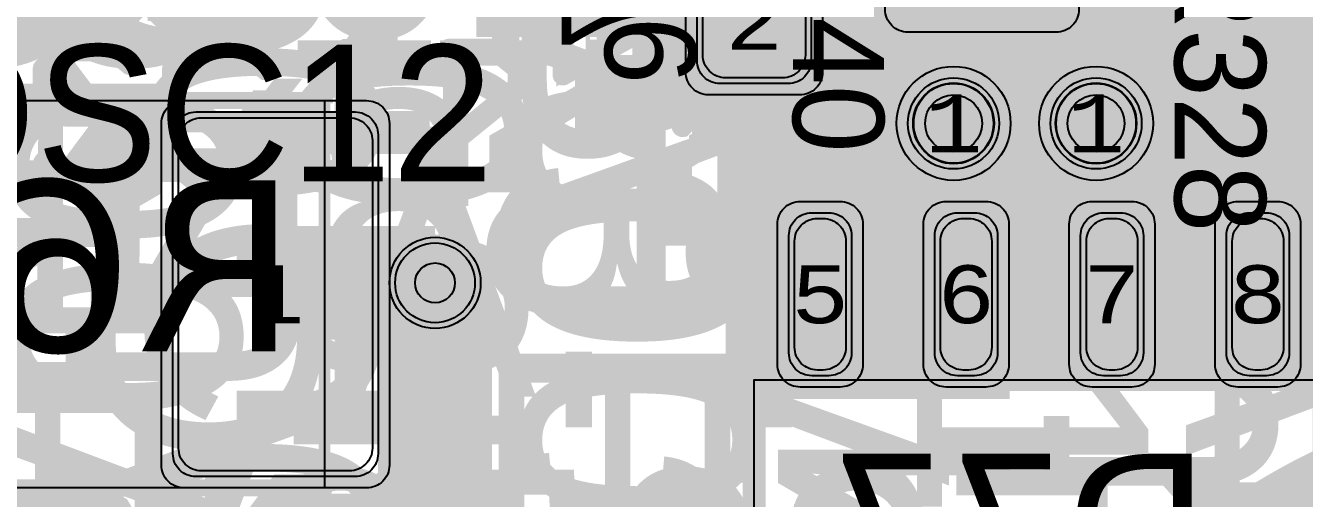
# Model space of a CAD drawing. Extents: x -28 to 199, y -61 to 255.
# Drawn here: x 125.61 to 136.83, y 68.21 to 72.36 of the extents above; entities that cross this region are included whole.
import ezdxf
from ezdxf.enums import TextEntityAlignment as Align

# ---------------------------------------------------------------- set-up
doc = ezdxf.new("R2010")
doc.units = 0
doc.header["$MEASUREMENT"] = 0
for name, color, linetype in [('ASSEMBLY_OUTLINES_BTM', 191, 'CONTINUOUS'), ('ASSEMBLY_PART_NUMBERS_BTM', 191, 'CONTINUOUS'), ('ASSEMBLY_PART_NUMBERS_TOP', 102, 'CONTINUOUS'), ('ASSEMBLY_REF_DES_BTM', 191, 'CONTINUOUS'), ('DRILL_DRAWING', 21, 'CONTINUOUS'), ('GENERATED_SILKSCREEN_BTM', 255, 'CONTINUOUS'), ('GENERATED_SILKSCREEN_TOP', 140, 'CONTINUOUS'), ('PART_HOLES_LAYER_2', 30, 'CONTINUOUS'), ('PART_HOLES_LAYER_3', 30, 'CONTINUOUS'), ('PART_HOLES_LAYER_BOTTOM', 30, 'CONTINUOUS'), ('PART_HOLES_LAYER_TOP', 30, 'CONTINUOUS'), ('PART_PADS_LAYER_2', 230, 'CONTINUOUS'), ('PART_PADS_LAYER_3', 81, 'CONTINUOUS'), ('PART_PADS_LAYER_BOTTOM', 10, 'CONTINUOUS'), ('PART_PADS_LAYER_TOP', 150, 'CONTINUOUS'), ('PART_PADS_SMD_BTM', 10, 'CONTINUOUS'), ('PIN_NUMBERS_BTM', 8, 'CONTINUOUS'), ('PIN_NUMBERS_TOP', 8, 'CONTINUOUS'), ('PLACEMENT_OUTLINES_BTM', 222, 'CONTINUOUS'), ('PLANE_SHAPES_LAYER_2', 230, 'CONTINUOUS'), ('PLANE_SHAPES_LAYER_3', 81, 'CONTINUOUS'), ('SILKSCREEN_OUTLINES_BTM', 211, 'CONTINUOUS'), ('SILKSCREEN_REF_DES_BTM', 211, 'CONTINUOUS'), ('SILKSCREEN_REF_DES_TOP', 150, 'CONTINUOUS'), ('SOLDERMASK_PADS_BTM', 12, 'CONTINUOUS'), ('SOLDERMASK_PADS_TOP', 180, 'CONTINUOUS'), ('SOLDERPASTE_PADS_BTM', 12, 'CONTINUOUS'), ('TRACES_LAYER_BOTTOM', 10, 'CONTINUOUS'), ('TRACES_LAYER_TOP', 150, 'CONTINUOUS'), ('VIA_HOLES_LAYER_2', 30, 'CONTINUOUS'), ('VIA_HOLES_LAYER_3', 30, 'CONTINUOUS'), ('VIA_HOLES_LAYER_BOTTOM', 30, 'CONTINUOUS'), ('VIA_HOLES_LAYER_TOP', 30, 'CONTINUOUS'), ('VIA_PADS_LAYER_2', 230, 'CONTINUOUS'), ('VIA_PADS_LAYER_3', 81, 'CONTINUOUS'), ('VIA_PADS_LAYER_BOTTOM', 10, 'CONTINUOUS'), ('VIA_PADS_LAYER_TOP', 150, 'CONTINUOUS')]:
    doc.layers.add(name, color=color, linetype=linetype)
doc.styles.add('COURIER_NEW', font='COUR.TTF')
doc.styles.add('VERDANA', font='verdana.TTF')
doc.styles.add('VERIBEST_GERBER_0', font='txt')

msp = doc.modelspace()

# ---------------------------------------------------------------- hatches: boundary and pattern name
at = {"layer": 'ASSEMBLY_OUTLINES_BTM'}
h = msp.add_hatch(color=256, dxfattribs=at)
edge = h.paths.add_edge_path()
edge.add_arc((133.75, 71.5), 0.5, 0, 360)
h = msp.add_hatch(color=256, dxfattribs=at)
edge = h.paths.add_edge_path()
edge.add_arc((135, 71.5), 0.5, 0, 360)
at = {"layer": 'PART_HOLES_LAYER_2'}
h = msp.add_hatch(color=256, dxfattribs=at)
edge = h.paths.add_edge_path()
edge.add_arc((133.75, 71.5), 0.25, 0, 360)
h = msp.add_hatch(color=256, dxfattribs=at)
edge = h.paths.add_edge_path()
edge.add_arc((135, 71.5), 0.25, 0, 360)
at = {"layer": 'PART_HOLES_LAYER_3'}
h = msp.add_hatch(color=256, dxfattribs=at)
edge = h.paths.add_edge_path()
edge.add_arc((133.75, 71.5), 0.25, 0, 360)
h = msp.add_hatch(color=256, dxfattribs=at)
edge = h.paths.add_edge_path()
edge.add_arc((135, 71.5), 0.25, 0, 360)
at = {"layer": 'PART_HOLES_LAYER_BOTTOM'}
h = msp.add_hatch(color=256, dxfattribs=at)
edge = h.paths.add_edge_path()
edge.add_arc((133.75, 71.5), 0.25, 0, 360)
h = msp.add_hatch(color=256, dxfattribs=at)
edge = h.paths.add_edge_path()
edge.add_arc((135, 71.5), 0.25, 0, 360)
at = {"layer": 'PART_HOLES_LAYER_TOP'}
h = msp.add_hatch(color=256, dxfattribs=at)
edge = h.paths.add_edge_path()
edge.add_arc((133.75, 71.5), 0.25, 0, 360)
h = msp.add_hatch(color=256, dxfattribs=at)
edge = h.paths.add_edge_path()
edge.add_arc((135, 71.5), 0.25, 0, 360)
at = {"layer": 'PLANE_SHAPES_LAYER_2'}
h = msp.add_hatch(color=256, dxfattribs=at)
h.paths.add_polyline_path([(169.5, 129.25), (149.5, 129.25), (142.25, 122), (142.25, 90.5), (147.5, 90.5), (147.5, 80), (154, 80), (154, 69.25), (131.75, 69.25), (131.75, 73.25), (121.25, 73.25), (121.25, 81), (110.5, 81), (110.5, 125.75), (106.5, 125.75), (106.5, 128.75), (93.5, 128.75), (93.5, 120.25), (91.75, 120.25), (91.75, 121.5), (80, 121.5), (80, 118.25), (73.25, 118.25), (73.25, 124.5), (67.5, 124.5), (67.5, 128), (57.75, 128), (57.75, 120.25), (55.25, 120.25), (55.25, 121.5), (47.5, 121.5), (47.5, 119), (35, 119), (35, 134.75), (32.75, 134.75), (32.75, 159.75), (29.25, 159.75), (29.25, 175.25), (22.5, 175.25), (22.5, 195.25), (17.25, 195.25), (17.25, 198), (22.5, 198), (22.5, 216.5), (40.25, 216.5), (40.25, 235.5), (54.5, 235.5), (54.5, 254), (87.25, 254), (87.25, 236.25), (86.25, 236.25), (86.25, 228.75), (81, 228.75), (81, 218.75), (95.25, 218.75), (95.25, 194.5), (87, 194.5), (87, 172), (131.1, 172), (131.1, 208.75), (115.5, 208.75), (115.5, 213.75), (106.75, 213.75), (106.75, 218.75), (110.25, 222.25), (110.25, 226.25), (142.5, 226.25), (142.5, 221.5), (160.5, 221.5), (160.5, 240.75), (169.5, 240.75)])
h.paths.add_polyline_path([(35.5, 149.5), (41.75, 149.5), (41.75, 152), (39.25, 152), (39.25, 154), (37.75, 154), (37.75, 152), (35.5, 152)], flags=16)
h.paths.add_polyline_path([(37.5, 125.75), (37.5, 128.75), (42.75, 128.75), (42.75, 125.75)], flags=16)
h.paths.add_polyline_path([(52, 127.75), (52, 130.75), (54.25, 130.75), (54.25, 127.75)], flags=16)
h.paths.add_polyline_path([(50.75, 219.5), (50.75, 226.5), (71.75, 226.5), (71.75, 219.5)], flags=16)
h.paths.add_polyline_path([(66.5, 150.75), (66.5, 177.5), (72.25, 177.5), (72.25, 150.75)], flags=16)
h.paths.add_polyline_path([(47.25, 185.25), (73, 185.25), (73, 188.25), (70.25, 188.25), (70.25, 191), (47.25, 191)], flags=16)
h.paths.add_polyline_path([(84.5, 208), (84.5, 212.75), (85, 212.75), (85, 208)], flags=16)
h.paths.add_polyline_path([(61.5, 137.25), (87.75, 137.25), (87.75, 140.5), (84.75, 140.5), (84.75, 143), (61.5, 143)], flags=16)
h.paths.add_polyline_path([(88.75, 127), (88.75, 130), (91, 130), (91, 127)], flags=16)
h.paths.add_polyline_path([(85.5, 130.25), (85.5, 132.5), (91, 132.5), (91, 130.25)], flags=16)
h.paths.add_polyline_path([(108.75, 142.25), (135.75, 142.25), (135.75, 145.75), (132.25, 145.75), (132.25, 149), (108.75, 149)], flags=16)
h.paths.add_polyline_path([(114.25, 126.75), (140.75, 126.75), (140.75, 129.75), (137.25, 129.75), (137.25, 133), (114.25, 133)], flags=16)
h.paths.add_polyline_path([(155.25, 180.25), (166.25, 180.25), (166.25, 186.25), (152.25, 186.25), (152.25, 183), (155.25, 183)], flags=16)
at = {"layer": 'PLANE_SHAPES_LAYER_3'}
h = msp.add_hatch(color=256, dxfattribs=at)
h.paths.add_polyline_path([(169.5, 129.25), (149.5, 129.25), (142.25, 122), (142.25, 90.5), (147.5, 90.5), (147.5, 80), (154, 80), (154, 69.25), (131.75, 69.25), (131.75, 73.25), (121.25, 73.25), (121.25, 81), (110.5, 81), (110.5, 125.75), (106.5, 125.75), (106.5, 128.75), (93.5, 128.75), (93.5, 120.25), (91.75, 120.25), (91.75, 121.5), (80, 121.5), (80, 118.25), (73.25, 118.25), (73.25, 124.5), (67.5, 124.5), (67.5, 127.75), (58.25, 127.75), (58.25, 130.25), (88.75, 130.25), (88.75, 127), (91, 127), (91, 132.5), (55, 132.5), (55, 131.25), (52, 131.25), (52, 127.75), (55, 127.75), (55, 127.25), (57.75, 127.25), (57.75, 120.25), (55.25, 120.25), (55.25, 121.5), (47.5, 121.5), (47.5, 119), (35, 119), (35, 134.75), (32.75, 134.75), (32.75, 159.75), (29.25, 159.75), (29.25, 175.25), (22.5, 175.25), (22.5, 195.25), (17.25, 195.25), (17.25, 198), (22.5, 198), (22.5, 216.5), (40.25, 216.5), (40.25, 235.5), (54.5, 235.5), (54.5, 254), (87.25, 254), (87.25, 236.25), (86.25, 236.25), (86.25, 228.75), (81, 228.75), (81, 218.75), (95.25, 218.75), (95.25, 194.5), (87, 194.5), (87, 172), (131.1, 172), (131.1, 208.75), (115.5, 208.75), (115.5, 213.75), (106.75, 213.75), (106.75, 218.75), (110.25, 222.25), (110.25, 226.25), (142.5, 226.25), (142.5, 221.5), (160.5, 221.5), (160.5, 240.75), (169.5, 240.75)])
h.paths.add_polyline_path([(35.5, 149.5), (41.75, 149.5), (41.75, 152), (39.25, 152), (39.25, 154), (37.75, 154), (37.75, 152), (35.5, 152)], flags=16)
h.paths.add_polyline_path([(37.5, 125.75), (37.5, 128.75), (42.75, 128.75), (42.75, 125.75)], flags=16)
h.paths.add_polyline_path([(50.75, 219.5), (50.75, 226.5), (71.75, 226.5), (71.75, 219.5)], flags=16)
h.paths.add_polyline_path([(66.5, 150.75), (66.5, 177.5), (72.25, 177.5), (72.25, 150.75)], flags=16)
h.paths.add_polyline_path([(47.25, 185.25), (73, 185.25), (73, 188.25), (70.25, 188.25), (70.25, 191), (47.25, 191)], flags=16)
h.paths.add_polyline_path([(84.5, 208), (84.5, 212.75), (85, 212.75), (85, 208)], flags=16)
h.paths.add_polyline_path([(61.5, 137.25), (87.75, 137.25), (87.75, 140.5), (84.75, 140.5), (84.75, 143), (61.5, 143)], flags=16)
h.paths.add_polyline_path([(108.75, 142.25), (135.75, 142.25), (135.75, 145.75), (132.25, 145.75), (132.25, 149), (108.75, 149)], flags=16)
h.paths.add_polyline_path([(114.25, 126.75), (140.75, 126.75), (140.75, 129.75), (137.25, 129.75), (137.25, 133), (114.25, 133)], flags=16)
h.paths.add_polyline_path([(155.25, 180.25), (166.25, 180.25), (166.25, 186.25), (152.25, 186.25), (152.25, 183), (155.25, 183)], flags=16)
at = {"layer": 'VIA_HOLES_LAYER_2'}
h = msp.add_hatch(color=256, dxfattribs=at)
edge = h.paths.add_edge_path()
edge.add_arc((129.2, 70.1), 0.175, 0, 360)
at = {"layer": 'VIA_HOLES_LAYER_3'}
h = msp.add_hatch(color=256, dxfattribs=at)
edge = h.paths.add_edge_path()
edge.add_arc((129.2, 70.1), 0.175, 0, 360)
at = {"layer": 'VIA_HOLES_LAYER_BOTTOM'}
h = msp.add_hatch(color=256, dxfattribs=at)
edge = h.paths.add_edge_path()
edge.add_arc((129.2, 70.1), 0.175, 0, 360)
at = {"layer": 'VIA_HOLES_LAYER_TOP'}
h = msp.add_hatch(color=256, dxfattribs=at)
edge = h.paths.add_edge_path()
edge.add_arc((129.2, 70.1), 0.175, 0, 360)

# ---------------------------------------------------------------- linework, layer by layer
at = {"layer": 'ASSEMBLY_OUTLINES_BTM'}
for points, const_width in [([(121.78, 68.3), (121.78, 71.7), (128.23, 71.7), (128.23, 68.3)], 0.1), ([(132, 65.25), (132, 69.25), (137, 69.25), (137, 65.25)], 0.2)]:
    msp.add_lwpolyline(points, close=True, dxfattribs=dict(at, const_width=const_width))
for centre in [(133.75, 71.5), (135, 71.5)]:
    msp.add_circle(centre, 0.5, dxfattribs=at)
at = {"layer": 'GENERATED_SILKSCREEN_BTM', "const_width": 0.15}
for points in [[(131.0828, 72.3692), (131.0884, 72.3708), (131.094, 72.37), (131.0988, 72.366), (131.102, 72.362), (131.1036, 72.3564), (131.1044, 72.3508), (131.102, 72.346), (131.098, 72.342), (130.3308, 71.9108), (130.3268, 71.9092), (130.3236, 71.9092), (130.3204, 71.9092), (130.3172, 71.9108), (130.3124, 71.9132), (130.3092, 71.9164), (130.3076, 71.9204), (130.3068, 71.9244), (130.3068, 72.4644)], [(130.3396, 72.4644), (130.3396, 71.9516), (131.0828, 72.3692)]]:
    msp.add_lwpolyline(points, dxfattribs=at)
for points in [[(133.25, 71.5, -1), (134.25, 71.5, -1)], [(134.5, 71.5, -1), (135.5, 71.5, -1)]]:
    msp.add_lwpolyline(points, format="xyb", close=True, dxfattribs=at)
for points in [[(128.230005, 71.675), (128.229995, 71.675), (128.229995, 71.699995), (121.780005, 71.699995), (121.780005, 71.675), (121.779995, 71.675), (121.779995, 71.7, -0.4142135624), (121.78, 71.700005), (128.23, 71.700005, -0.4142135624), (128.230005, 71.7), (128.230005, 71.675)], [(132.36218, 69.249995), (132.000005, 69.249995), (132.000005, 65.250005), (132.36218, 65.250005, 1.79301e-05), (132.362163, 65.249995), (132, 65.249995, -0.4142135624), (131.999995, 65.25), (131.999995, 69.25, -0.4142135624), (132, 69.250005), (132.362163, 69.250005, 1.79301e-05), (132.36218, 69.249995)], [(133.64218, 69.249995), (132.79782, 69.249995, 1.79301e-05), (132.797837, 69.250005), (133.642163, 69.250005, 1.79301e-05), (133.64218, 69.249995)], [(134.92218, 69.249995), (134.07782, 69.249995, 1.79301e-05), (134.077837, 69.250005), (134.922163, 69.250005, 1.79301e-05), (134.92218, 69.249995)], [(136.20218, 69.249995), (135.35782, 69.249995, 1.79301e-05), (135.357837, 69.250005), (136.202163, 69.250005, 1.79301e-05), (136.20218, 69.249995)], [(137.000005, 65.25, -0.4142135624), (137, 65.249995), (136.637837, 65.249995, 1.79301e-05), (136.63782, 65.250005), (136.999995, 65.250005), (136.999995, 69.249995), (136.63782, 69.249995, 1.79301e-05), (136.637837, 69.250005), (137, 69.250005, -0.4142135624), (137.000005, 69.25), (137.000005, 65.25)], [(128.230005, 68.3, -0.4142135624), (128.23, 68.299995), (121.78, 68.299995, -0.4142135624), (121.779995, 68.3), (121.779995, 68.325), (121.780005, 68.325), (121.780005, 68.300005), (128.229995, 68.300005), (128.229995, 68.325), (128.230005, 68.325), (128.230005, 68.3)]]:
    msp.add_lwpolyline(points, format="xyb", dxfattribs=at)
at = {"layer": 'GENERATED_SILKSCREEN_TOP'}
for points, const_width in [([(130.726, 72.7488), (130.726, 72.2264), (130.7244, 72.2208), (130.7212, 72.216), (130.7156, 72.2136), (130.7092, 72.2128), (130.7036, 72.2136), (130.698, 72.216), (130.6948, 72.2208), (130.6932, 72.2264), (130.6932, 72.7656)], 0.15), ([(130.8324, 72.7744), (131.266, 72.2424), (131.3596, 72.2424), (131.4604, 72.3672), (131.4604, 72.6256)], 0.15), ([(131.49, 72.3504), (131.3804, 72.216), (131.3764, 72.2136), (131.3732, 72.2128), (131.3708, 72.2112), (131.3676, 72.2104), (131.258, 72.2104), (131.2556, 72.2112), (131.25, 72.2128), (131.246, 72.2136), (131.2444, 72.216), (130.8116, 72.7488)], 0.15), ([(131.4932, 72.6304), (131.4932, 72.3608), (131.4924, 72.3576), (131.4924, 72.3568), (131.4916, 72.356), (131.4908, 72.3536), (131.49, 72.3504)], 0.15), ([(133.14, 72.5056), (133.0304, 72.3704), (133.0272, 72.368), (133.0232, 72.3672), (133.0208, 72.3656), (133.0176, 72.3648), (132.8528, 72.3648), (132.8504, 72.3656), (132.8448, 72.3672), (132.8416, 72.368), (132.8392, 72.3704), (132.7432, 72.488), (132.6472, 72.3704), (132.6456, 72.3696), (132.644, 72.368), (132.6432, 72.3672), (132.6416, 72.3672), (132.636, 72.3656), (132.6336, 72.3648), (132.4688, 72.3648), (132.4648, 72.3656), (132.4616, 72.3672), (132.4584, 72.368), (132.456, 72.3704), (132.3464, 72.5056)], 0.15), ([(135.6948, 72.4364), (135.6964, 72.4316), (135.6996, 72.4268), (135.7036, 72.4228), (135.7084, 72.4204), (135.7148, 72.422), (136.0876, 72.5532), (136.1892, 72.4252)], 0.15), ([(136.1892, 72.4252), (136.1908, 72.4228), (136.1948, 72.422), (136.1988, 72.4196), (136.2028, 72.4196), (136.3676, 72.4196), (136.3716, 72.4196), (136.374, 72.422), (136.3764, 72.422), (136.3772, 72.4228), (136.378, 72.4236), (136.3804, 72.4252), (136.49, 72.5612)], 0.15), ([(132.376, 72.5216), (132.4768, 72.3968), (132.6256, 72.3968), (132.7272, 72.52)], 0.15), ([(132.7592, 72.52), (132.8608, 72.3968), (133.0096, 72.3968), (133.1104, 72.5216)], 0.15), ([(128.1844, 71.0188), (128.1748, 71.0164), (128.17, 71.0116), (128.1664, 71.0032), (128.1652, 70.9936), (128.1664, 70.9852), (128.17, 70.9768), (128.1748, 70.9708), (128.1844, 70.9696), (128.6524, 70.9696), (128.6608, 70.9708), (128.668, 70.9768), (128.6716, 70.9852), (128.6728, 70.9936), (128.6716, 71.0032), (128.668, 71.0116), (128.6608, 71.0164), (128.6524, 71.0188), (128.4412, 71.0188), (128.4412, 72.1456), (128.44, 72.154), (128.4364, 72.16), (128.4304, 72.1636), (128.422, 72.1648), (128.416, 72.166), (128.41, 72.166), (128.4052, 72.1636), (128.4004, 72.1588), (128.1664, 71.83), (128.1628, 71.8216), (128.1628, 71.8132), (128.1664, 71.806), (128.1724, 71.8), (128.1796, 71.7952), (128.188, 71.7928), (128.1928, 71.7928), (128.1964, 71.794), (128.2024, 71.8012), (128.3944, 72.07), (128.3944, 71.0188), (128.1844, 71.0188)], 0.15), ([(135.6964, 72.094), (135.806, 72.2292), (135.81, 72.2332), (135.8124, 72.234), (135.8148, 72.234), (135.8204, 72.2332), (135.826, 72.23), (135.8308, 72.226), (135.8332, 72.2212), (135.834, 72.2156), (135.8324, 72.21), (135.726, 72.0796), (135.726, 71.8212), (135.8268, 71.6964), (135.9756, 71.6964), (136.0772, 71.8196), (136.0772, 71.9524), (136.0788, 71.9588), (136.082, 71.9628), (136.0876, 71.9652), (136.0932, 71.966), (136.0988, 71.9652), (136.1044, 71.9628), (136.1076, 71.9588), (136.1092, 71.9524), (136.1092, 71.8196), (136.2108, 71.6964), (136.3596, 71.6964), (136.4604, 71.8212), (136.4604, 72.0796), (136.354, 72.21), (136.3524, 72.2156), (136.3532, 72.2212), (136.3556, 72.226), (136.3604, 72.23), (136.366, 72.2332), (136.3716, 72.234), (136.374, 72.234), (136.3764, 72.2332), (136.3804, 72.2292), (136.49, 72.094), (136.4908, 72.0916), (136.4916, 72.0892), (136.4924, 72.0884), (136.4932, 72.0852), (136.4932, 71.8156), (136.4924, 71.8116), (136.4916, 71.81), (136.4908, 71.8076), (136.49, 71.8052), (136.3804, 71.67), (136.3772, 71.6676), (136.3732, 71.6668), (136.3708, 71.6652), (136.3676, 71.6644), (136.2028, 71.6644), (136.2004, 71.6652), (136.1948, 71.6668), (136.1916, 71.6676), (136.1892, 71.67), (136.0932, 71.7876), (135.9972, 71.67), (135.9956, 71.6692), (135.994, 71.6676), (135.9932, 71.6668), (135.9916, 71.6668), (135.986, 71.6652), (135.9836, 71.6644), (135.8188, 71.6644), (135.8148, 71.6652), (135.8116, 71.6668), (135.8084, 71.6676), (135.806, 71.67), (135.6964, 71.8052), (135.6948, 71.8084), (135.694, 71.8092), (135.694, 71.8116), (135.694, 71.8124), (135.6932, 71.8132), (135.6932, 71.8156), (135.6932, 72.0852), (135.694, 72.0884), (135.6948, 72.0916), (135.6964, 72.094)], 0.15), ([(126.3916, 71.59), (126.5944, 71.4256), (126.598, 71.4208), (126.5992, 71.4148), (126.6004, 71.4112), (126.6016, 71.4076), (126.6028, 71.4052), (126.6028, 71.158), (126.6016, 71.1544), (126.5992, 71.146), (126.598, 71.1436), (126.5944, 71.1388), (126.3928, 70.9744), (126.3868, 70.972), (126.3856, 70.9708), (126.3832, 70.9708), (126.3808, 70.9696), (126.3796, 70.9696), (126.3772, 70.9696), (125.9728, 70.9696), (125.968, 70.9708), (125.9632, 70.972), (125.9584, 70.9744), (125.7568, 71.1388), (125.7508, 71.1448), (125.7496, 71.1484), (125.7496, 71.152), (125.7508, 71.1604), (125.7556, 71.1688), (125.7604, 71.1748), (125.7676, 71.1796), (125.776, 71.1808), (125.7844, 71.1784), (125.98, 71.0188), (126.3676, 71.0188), (126.5548, 71.17), (126.5548, 71.3932), (126.3676, 71.5456), (125.9728, 71.5456), (125.968, 71.5456), (125.962, 71.5468), (125.9584, 71.5492), (125.7568, 71.7136), (125.7544, 71.7148), (125.752, 71.7172), (125.7496, 71.7208), (125.7472, 71.7292), (125.746, 71.734), (125.746, 71.9812), (125.7472, 71.9872), (125.7496, 71.992), (125.752, 71.9944), (125.7544, 71.9968), (125.7568, 72.0004), (125.9584, 72.1648), (125.9632, 72.166), (125.9668, 72.1672), (125.968, 72.1684), (125.9728, 72.1696), (126.3772, 72.1696), (126.382, 72.1684), (126.3844, 72.1672), (126.388, 72.166), (126.3916, 72.1648), (126.5428, 72.0412), (126.5488, 72.0352), (126.5512, 72.028), (126.55, 72.0196), (126.5464, 72.0112), (126.5404, 72.0052), (126.532, 72.0004), (126.5224, 71.9992), (126.514, 72.0016), (126.37, 72.1204), (125.98, 72.1204), (125.7952, 71.9692), (125.7952, 71.746), (125.98, 71.5936), (126.3772, 71.5936), (126.382, 71.5924), (126.3868, 71.5912), (126.3916, 71.59)], 0.15), ([(127.0924, 70.9744), (126.8908, 71.1388), (126.8848, 71.1424), (126.8836, 71.1472), (126.8812, 71.152), (126.88, 71.158), (126.88, 71.9812), (126.8812, 71.9872), (126.8836, 71.992), (126.886, 71.9944), (126.8872, 71.9968), (126.8896, 72.0004), (127.0924, 72.1648), (127.096, 72.166), (127.0996, 72.1672), (127.1008, 72.1684), (127.1056, 72.1696), (127.51, 72.1696), (127.516, 72.1684), (127.5184, 72.1672), (127.522, 72.166), (127.5256, 72.1648), (127.7284, 72.0004), (127.7332, 71.9944), (127.7356, 71.9848), (127.7344, 71.9776), (127.732, 71.9716), (127.7284, 71.9668), (127.7224, 71.962), (127.7164, 71.9584), (127.7104, 71.9572), (127.7044, 71.9572), (127.6996, 71.9608), (127.5016, 72.1204), (127.114, 72.1204), (126.9292, 71.9692), (126.9292, 71.17), (127.114, 71.0188), (127.5016, 71.0188), (127.6996, 71.1784), (127.7044, 71.1808), (127.7104, 71.182), (127.7164, 71.1808), (127.7224, 71.1772), (127.7284, 71.1724), (127.732, 71.1664), (127.7344, 71.1592), (127.7356, 71.152), (127.7332, 71.1448), (127.7284, 71.1388), (127.5256, 70.9744), (127.5208, 70.972), (127.5196, 70.9708), (127.516, 70.9708), (127.5148, 70.9696), (127.5136, 70.9696), (127.51, 70.9696), (127.1056, 70.9696), (127.1008, 70.9708), (127.096, 70.972), (127.0924, 70.9744)], 0.15), ([(129.7504, 72.1648), (129.952, 72.0004), (129.9556, 71.9944), (129.9568, 71.9896), (129.9592, 71.986), (129.9604, 71.9812), (129.9604, 71.8168), (129.9592, 71.812), (129.9568, 71.8048), (129.9556, 71.7988), (129.952, 71.7964), (129.1528, 71.1472), (129.1528, 71.0188), (129.9364, 71.0188), (129.9448, 71.0164), (129.952, 71.0116), (129.9556, 71.0032), (129.9568, 70.9936), (129.9556, 70.9852), (129.952, 70.9768), (129.9448, 70.972), (129.9364, 70.9696), (129.1276, 70.9696), (129.118, 70.972), (129.112, 70.978), (129.106, 70.984), (129.1036, 70.9936), (129.1036, 71.158), (129.1048, 71.1616), (129.1072, 71.17), (129.1096, 71.1736), (129.112, 71.176), (129.1144, 71.1784), (129.9124, 71.8288), (129.9124, 71.9692), (129.7252, 72.1204), (129.3376, 72.1204), (129.142, 71.9608), (129.1336, 71.9584), (129.1252, 71.9596), (129.118, 71.9632), (129.1132, 71.9704), (129.1084, 71.9776), (129.1072, 71.986), (129.1072, 71.9908), (129.1084, 71.9944), (129.1144, 72.0004), (129.316, 72.1648), (129.3208, 72.166), (129.3244, 72.1672), (129.3256, 72.1684), (129.3304, 72.1696), (129.7348, 72.1696), (129.7396, 72.1684), (129.7408, 72.1684), (129.742, 72.1672), (129.7456, 72.166), (129.7504, 72.1648)], 0.15), ([(132.3592, 71.6944), (132.3536, 71.6936), (132.3488, 71.6896), (132.3464, 71.684), (132.3456, 71.6784), (132.3464, 71.6728), (132.3488, 71.668), (132.3536, 71.664), (132.3592, 71.6624), (132.6016, 71.6624), (132.6016, 71.6248), (132.6032, 71.6192), (132.6064, 71.6144), (132.612, 71.612), (132.6176, 71.6112), (132.624, 71.612), (132.6296, 71.6144), (132.6336, 71.6192), (132.6352, 71.6248), (132.6352, 71.6624), (133.1048, 71.6624), (133.1088, 71.6632), (133.112, 71.6648), (133.1152, 71.6688), (133.1176, 71.6728), (133.1192, 71.6776), (133.12, 71.6824), (133.1192, 71.6864), (133.116, 71.6904), (132.6304, 72.176), (132.6256, 72.1792), (132.6208, 72.1808), (132.616, 72.18), (132.6104, 72.1768), (132.6064, 72.1752), (132.604, 72.172), (132.6024, 72.1688), (132.6016, 72.1648), (132.6016, 71.6944), (132.3592, 71.6944)], 0.15), ([(132.6352, 72.1248), (133.064, 71.6944), (132.6352, 71.6944), (132.6352, 72.1248)], 0.15), ([(131.49, 71.5944), (131.3804, 71.46), (131.3764, 71.456), (131.37, 71.4552), (131.366, 71.456), (131.362, 71.4576), (131.358, 71.46), (131.3548, 71.464), (131.3524, 71.468), (131.3516, 71.472), (131.3516, 71.476), (131.354, 71.4792), (131.4604, 71.6104), (131.4604, 71.8696), (131.3596, 71.9928), (131.0724, 71.9928), (131.1612, 71.884), (131.162, 71.8808), (131.1628, 71.8792), (131.1628, 71.8784), (131.1636, 71.8784), (131.1644, 71.8744), (131.1644, 71.6048), (131.1636, 71.6016), (131.1628, 71.6008), (131.1628, 71.6), (131.162, 71.5976), (131.1612, 71.5944), (131.0524, 71.46), (131.0508, 71.4592), (131.0492, 71.4576), (131.0484, 71.4568), (131.0468, 71.4568), (131.0412, 71.4552), (131.0388, 71.4544), (130.8188, 71.4544), (130.8148, 71.4552), (130.8116, 71.4568), (130.8084, 71.4576), (130.806, 71.46), (130.6964, 71.5944), (130.6948, 71.5984), (130.694, 71.5992), (130.694, 71.6008), (130.694, 71.6024), (130.6932, 71.6032), (130.6932, 71.6048), (130.6932, 71.8744), (130.694, 71.8776), (130.6948, 71.8808), (130.6964, 71.884), (130.806, 72.0184), (130.8076, 72.02), (130.8084, 72.0216), (130.8108, 72.0232), (130.8164, 72.0248), (130.8188, 72.0256), (131.3676, 72.0256), (131.3716, 72.0248), (131.3748, 72.0232), (131.3772, 72.0216), (131.378, 72.02), (131.3804, 72.0184), (131.49, 71.884), (131.4908, 71.8808), (131.4916, 71.8784), (131.4924, 71.8776), (131.4932, 71.8744), (131.4932, 71.6048), (131.4924, 71.6016), (131.4924, 71.6008), (131.4916, 71.6), (131.4908, 71.5976), (131.49, 71.5944)], 0.15), ([(131.0308, 71.9928), (130.8268, 71.9928), (130.726, 71.8696), (130.726, 71.6112), (130.8268, 71.4864), (131.0308, 71.4864), (131.1324, 71.6112), (131.1324, 71.8696), (131.0308, 71.9928)], 0.15), ([(133.0304, 71.4168), (133.14, 71.2824), (133.1408, 71.2792), (133.1416, 71.2768), (133.1424, 71.276), (133.1432, 71.2728), (133.1432, 71.0032), (133.1424, 71), (133.1424, 70.9992), (133.1416, 70.9984), (133.1408, 70.996), (133.14, 70.9928), (133.0304, 70.8584), (133.0272, 70.856), (133.0232, 70.8552), (133.0208, 70.8536), (133.0176, 70.8528), (132.4688, 70.8528), (132.4664, 70.8536), (132.4608, 70.8552), (132.4592, 70.856), (132.456, 70.8584), (132.3464, 70.9928), (132.3456, 70.996), (132.3448, 70.9976), (132.344, 70.9992), (132.3432, 71.0008), (132.3432, 71.0032), (132.3432, 71.2728), (132.344, 71.276), (132.3448, 71.2792), (132.3464, 71.2824), (132.456, 71.4168), (132.4576, 71.4184), (132.4584, 71.42), (132.4608, 71.4216), (132.4664, 71.4232), (132.4688, 71.424), (133.0176, 71.424), (133.0208, 71.4232), (133.0232, 71.4216), (133.0264, 71.42), (133.0304, 71.4168)], 0.15), ([(136.49, 71.0484), (136.3804, 70.914), (136.3764, 70.9116), (136.3732, 70.9108), (136.3708, 70.9092), (136.3676, 70.9084), (136.258, 70.9084), (136.2556, 70.9092), (136.25, 70.9108), (136.246, 70.9116), (136.2444, 70.914), (135.8116, 71.4468), (135.726, 71.4468), (135.726, 70.9244), (135.7244, 70.9188), (135.7212, 70.914), (135.7156, 70.9116), (135.7092, 70.9108), (135.7036, 70.9116), (135.698, 70.914), (135.6948, 70.9188), (135.6932, 70.9244), (135.6932, 71.4636), (135.6948, 71.47), (135.6988, 71.474), (135.7036, 71.478), (135.7092, 71.4796), (135.8188, 71.4796), (135.8212, 71.4788), (135.8268, 71.4772), (135.8292, 71.4756), (135.8308, 71.474), (135.8324, 71.4724), (136.266, 70.9404), (136.3596, 70.9404), (136.4604, 71.0652), (136.4604, 71.3236), (136.354, 71.454), (136.3524, 71.4596), (136.3532, 71.4644), (136.3556, 71.47), (136.3604, 71.4732), (136.366, 71.4764), (136.3716, 71.4772), (136.3764, 71.4764), (136.3804, 71.4724), (136.49, 71.338), (136.4908, 71.3348), (136.4916, 71.3324), (136.4924, 71.3316), (136.4932, 71.3284), (136.4932, 71.0588), (136.4924, 71.0556), (136.4924, 71.0548), (136.4916, 71.054), (136.4908, 71.0516), (136.49, 71.0484)], 0.15), ([(132.416, 71.3184), (132.376, 71.268), (132.376, 71.0096), (132.4768, 70.8848), (133.0096, 70.8848), (133.0472, 70.932), (132.416, 71.3184)], 0.15), ([(133.0096, 71.3912), (132.4768, 71.3912), (132.4368, 71.344), (133.068, 70.9568), (133.1104, 71.0096), (133.1104, 71.268), (133.0096, 71.3912)], 0.15), ([(136.198, 70.1868), (136.1212, 70.2124), (136.0444, 70.1868), (136.042, 70.1868), (136.0388, 70.186), (135.7916, 70.186), (135.7892, 70.186), (135.7868, 70.1868), (135.7836, 70.1876), (135.7804, 70.1908), (135.698, 70.2708), (135.6948, 70.274), (135.694, 70.2788), (135.6932, 70.282), (135.6932, 70.5756), (135.6932, 70.578), (135.694, 70.5804), (135.6948, 70.5836), (135.698, 70.5868), (135.7804, 70.6668), (135.7836, 70.67), (135.7868, 70.6716), (135.7916, 70.6716), (136.0388, 70.6716), (136.042, 70.6716), (136.0436, 70.6716), (136.0444, 70.6708), (136.1212, 70.6452), (136.198, 70.6708), (136.1988, 70.6716), (136.2036, 70.6716), (136.3956, 70.6716), (136.3988, 70.6716), (136.4028, 70.67), (136.4068, 70.6668), (136.4892, 70.5868), (136.4916, 70.5836), (136.4924, 70.5804), (136.4932, 70.578), (136.4932, 70.5756), (136.4932, 70.282), (136.4924, 70.2788), (136.4916, 70.274), (136.4892, 70.2708), (136.4068, 70.1908), (136.402, 70.1876), (136.3988, 70.1868), (136.3956, 70.186), (136.2036, 70.186), (136.2004, 70.186), (136.1988, 70.1868), (136.198, 70.1868)], 0.15), ([(136.0356, 70.6396), (135.7988, 70.6396), (135.726, 70.5676), (135.726, 70.2884), (135.7988, 70.218), (136.0356, 70.218), (136.1044, 70.2412), (136.1044, 70.618), (136.0356, 70.6396)], 0.15), ([(136.3868, 70.6396), (136.2052, 70.6396), (136.1364, 70.618), (136.1364, 70.2412), (136.2052, 70.218), (136.3868, 70.218), (136.4604, 70.2884), (136.4604, 70.5676), (136.3868, 70.6396)], 0.15), ([(126.01111, 67.50228), (126.33591, 67.957), (126.33591, 66.17872)], 0.25), ([(126.41508, 66.17872), (126.41508, 68.08489), (126.41305, 68.0991), (126.40696, 68.10925), (126.39681, 68.11534), (126.3826, 68.11737), (126.37245, 68.1194), (126.3623, 68.1194), (126.35418, 68.11534), (126.34606, 68.10722), (125.95021, 67.551)], 0.25), ([(127.55391, 67.83926), (127.89495, 68.11737), (127.90307, 68.1194), (127.90916, 68.12143), (127.91119, 68.12346), (127.91931, 68.12549), (128.60342, 68.12549), (128.61154, 68.12346), (128.61357, 68.12346), (128.6156, 68.12143), (128.62169, 68.1194), (128.62981, 68.11737)], 0.25), ([(128.62981, 68.11737), (128.97085, 67.83926)], 0.25)]:
    msp.add_lwpolyline(points, dxfattribs=dict(at, const_width=const_width))
at = {"layer": 'PART_HOLES_LAYER_2'}
for centre in [(133.75, 71.5), (135, 71.5)]:
    msp.add_circle(centre, 0.25, dxfattribs=at)
at = {"layer": 'PART_HOLES_LAYER_3'}
for centre in [(133.75, 71.5), (135, 71.5)]:
    msp.add_circle(centre, 0.25, dxfattribs=at)
at = {"layer": 'PART_HOLES_LAYER_BOTTOM'}
for centre in [(133.75, 71.5), (135, 71.5)]:
    msp.add_circle(centre, 0.25, dxfattribs=at)
at = {"layer": 'PART_HOLES_LAYER_TOP'}
for centre in [(133.75, 71.5), (135, 71.5)]:
    msp.add_circle(centre, 0.25, dxfattribs=at)
at = {"layer": 'PART_PADS_LAYER_2'}
for centre in [(133.75, 71.5), (135, 71.5)]:
    msp.add_circle(centre, 0.35, dxfattribs=at)
at = {"layer": 'PART_PADS_LAYER_3'}
for centre in [(133.75, 71.5), (135, 71.5)]:
    msp.add_circle(centre, 0.35, dxfattribs=at)
at = {"layer": 'PART_PADS_LAYER_BOTTOM'}
for centre in [(133.75, 71.5), (135, 71.5)]:
    msp.add_circle(centre, 0.35, dxfattribs=at)
at = {"layer": 'PART_PADS_LAYER_TOP'}
for centre in [(133.75, 71.5), (135, 71.5)]:
    msp.add_circle(centre, 0.35, dxfattribs=at)
at = {"layer": 'PART_PADS_SMD_BTM'}
for points in [[(132.3, 72.95, -0.4142135624), (132.5, 72.75), (132.5, 72.05, -0.4142135624), (132.3, 71.85), (131.7, 71.85, -0.4142135624), (131.5, 72.05), (131.5, 72.75, -0.4142135624), (131.7, 72.95)], [(127.1, 68.4, -0.4142135624), (126.9, 68.6), (126.9, 71.4, -0.4142135624), (127.1, 71.6), (128.5, 71.6, -0.4142135624), (128.7, 71.4), (128.7, 68.6, -0.4142135624), (128.5, 68.4)], [(132.655, 70.715, -0.4142135624), (132.855, 70.515), (132.855, 69.485, -0.4142135624), (132.655, 69.285), (132.505, 69.285, -0.4142135624), (132.305, 69.485), (132.305, 70.515, -0.4142135624), (132.505, 70.715)], [(133.935, 70.715, -0.4142135624), (134.135, 70.515), (134.135, 69.485, -0.4142135624), (133.935, 69.285), (133.785, 69.285, -0.4142135624), (133.585, 69.485), (133.585, 70.515, -0.4142135624), (133.785, 70.715)], [(135.215, 70.715, -0.4142135624), (135.415, 70.515), (135.415, 69.485, -0.4142135624), (135.215, 69.285), (135.065, 69.285, -0.4142135624), (134.865, 69.485), (134.865, 70.515, -0.4142135624), (135.065, 70.715)], [(136.495, 70.715, -0.4142135624), (136.695, 70.515), (136.695, 69.485, -0.4142135624), (136.495, 69.285), (136.345, 69.285, -0.4142135624), (136.145, 69.485), (136.145, 70.515, -0.4142135624), (136.345, 70.715)]]:
    msp.add_lwpolyline(points, format="xyb", close=True, dxfattribs=at)
at = {"layer": 'PLACEMENT_OUTLINES_BTM'}
for points in [[(121.78, 68.3), (121.78, 71.7), (128.23, 71.7), (128.23, 68.3)], [(132, 65.25), (132, 69.25), (137, 69.25), (137, 65.25)]]:
    msp.add_lwpolyline(points, close=True, dxfattribs=at)
for centre in [(133.75, 71.5), (135, 71.5)]:
    msp.add_circle(centre, 0.355, dxfattribs=at)
at = {"layer": 'SILKSCREEN_OUTLINES_BTM'}
for points in [[(121.78, 68.3), (121.78, 71.7), (128.23, 71.7), (128.23, 68.3)], [(132, 65.25), (132, 69.25), (137, 69.25), (137, 65.25)]]:
    msp.add_lwpolyline(points, close=True, dxfattribs=at)
for centre in [(133.75, 71.5), (135, 71.5)]:
    msp.add_circle(centre, 0.5, dxfattribs=at)
at = {"layer": 'SOLDERMASK_PADS_BTM'}
for points in [[(134.85, 72.5, -0.4142135624), (134.65, 72.3), (133.35, 72.3, -0.4142135624), (133.15, 72.5), (133.15, 73.6, -0.4142135624), (133.35, 73.8), (134.65, 73.8, -0.4142135624), (134.85, 73.6)], [(132.4, 73.05, -0.4142135624), (132.6, 72.85), (132.6, 71.95, -0.4142135624), (132.4, 71.75), (131.6, 71.75, -0.4142135624), (131.4, 71.95), (131.4, 72.85, -0.4142135624), (131.6, 73.05)], [(127, 68.3, -0.4142135624), (126.8, 68.5), (126.8, 71.5, -0.4142135624), (127, 71.7), (128.6, 71.7, -0.4142135624), (128.8, 71.5), (128.8, 68.5, -0.4142135624), (128.6, 68.3)], [(132.755, 70.815, -0.4142135624), (132.955, 70.615), (132.955, 69.385, -0.4142135624), (132.755, 69.185), (132.405, 69.185, -0.4142135624), (132.205, 69.385), (132.205, 70.615, -0.4142135624), (132.405, 70.815)], [(134.035, 70.815, -0.4142135624), (134.235, 70.615), (134.235, 69.385, -0.4142135624), (134.035, 69.185), (133.685, 69.185, -0.4142135624), (133.485, 69.385), (133.485, 70.615, -0.4142135624), (133.685, 70.815)], [(135.315, 70.815, -0.4142135624), (135.515, 70.615), (135.515, 69.385, -0.4142135624), (135.315, 69.185), (134.965, 69.185, -0.4142135624), (134.765, 69.385), (134.765, 70.615, -0.4142135624), (134.965, 70.815)], [(136.595, 70.815, -0.4142135624), (136.795, 70.615), (136.795, 69.385, -0.4142135624), (136.595, 69.185), (136.245, 69.185, -0.4142135624), (136.045, 69.385), (136.045, 70.615, -0.4142135624), (136.245, 70.815)]]:
    msp.add_lwpolyline(points, format="xyb", close=True, dxfattribs=at)
for centre in [(133.75, 71.5), (135, 71.5)]:
    msp.add_circle(centre, 0.4, dxfattribs=at)
at = {"layer": 'SOLDERMASK_PADS_TOP'}
for centre in [(133.75, 71.5), (135, 71.5)]:
    msp.add_circle(centre, 0.4, dxfattribs=at)
at = {"layer": 'SOLDERPASTE_PADS_BTM'}
for points in [[(132.25, 72.9, -0.4142135624), (132.45, 72.7), (132.45, 72.1, -0.4142135624), (132.25, 71.9), (131.75, 71.9, -0.4142135624), (131.55, 72.1), (131.55, 72.7, -0.4142135624), (131.75, 72.9)], [(127.15, 68.45, -0.4142135624), (126.95, 68.65), (126.95, 71.35, -0.4142135624), (127.15, 71.55), (128.45, 71.55, -0.4142135624), (128.65, 71.35), (128.65, 68.65, -0.4142135624), (128.45, 68.45)], [(132.605, 70.665, -0.4142135624), (132.805, 70.465), (132.805, 69.535, -0.4142135624), (132.605, 69.335), (132.555, 69.335, -0.4142135624), (132.355, 69.535), (132.355, 70.465, -0.4142135624), (132.555, 70.665)], [(133.885, 70.665, -0.4142135624), (134.085, 70.465), (134.085, 69.535, -0.4142135624), (133.885, 69.335), (133.835, 69.335, -0.4142135624), (133.635, 69.535), (133.635, 70.465, -0.4142135624), (133.835, 70.665)], [(135.165, 70.665, -0.4142135624), (135.365, 70.465), (135.365, 69.535, -0.4142135624), (135.165, 69.335), (135.115, 69.335, -0.4142135624), (134.915, 69.535), (134.915, 70.465, -0.4142135624), (135.115, 70.665)], [(136.445, 70.665, -0.4142135624), (136.645, 70.465), (136.645, 69.535, -0.4142135624), (136.445, 69.335), (136.395, 69.335, -0.4142135624), (136.195, 69.535), (136.195, 70.465, -0.4142135624), (136.395, 70.665)]]:
    msp.add_lwpolyline(points, format="xyb", close=True, dxfattribs=at)
at = {"layer": 'TRACES_LAYER_BOTTOM'}
for points, const_width in [([(134, 73.05), (134, 71.5)], 0.5), ([(132.58, 70), (132.58, 70.992), (132.152572, 71.419428), (132.152572, 71.420428), (132, 71.573), (132, 72.4)], 0.5), ([(134, 71.5), (133.75, 71.5)], 0.35), ([(133.86, 70), (133.86, 71.36), (134, 71.5)], 0.35), ([(135.14, 70), (135.14, 71.36), (135, 71.5)], 0.35), ([(127.8, 70), (127.9, 70.1), (129.2, 70.1)], 1), ([(136.42, 70), (137.323, 70), (137.573, 69.75), (138.4, 69.75)], 0.5)]:
    msp.add_lwpolyline(points, dxfattribs=dict(at, const_width=const_width))
at = {"layer": 'TRACES_LAYER_TOP'}
for points, const_width in [([(149.1, 77.6), (147.407661, 77.6), (143.311661, 73.504), (142.834129, 73.504), (142.246, 72.915871), (142.246, 72.438339), (141.157661, 71.35), (138.45, 71.35), (137.499811, 70.399811), (133.161448, 70.399811), (124.561259, 79), (122, 79)], 0.5), ([(135, 71.5), (136, 72.5), (136, 73.9)], 0.254), ([(129.588631, 64.686794), (129.588631, 64.704334), (129.2, 65.092965), (129.2, 70.1)], 1)]:
    msp.add_lwpolyline(points, dxfattribs=dict(at, const_width=const_width))
at = {"layer": 'VIA_HOLES_LAYER_2'}
msp.add_circle((129.2, 70.1), 0.175, dxfattribs=at)
at = {"layer": 'VIA_HOLES_LAYER_3'}
msp.add_circle((129.2, 70.1), 0.175, dxfattribs=at)
at = {"layer": 'VIA_HOLES_LAYER_BOTTOM'}
msp.add_circle((129.2, 70.1), 0.175, dxfattribs=at)
at = {"layer": 'VIA_HOLES_LAYER_TOP'}
msp.add_circle((129.2, 70.1), 0.175, dxfattribs=at)
at = {"layer": 'VIA_PADS_LAYER_2'}
msp.add_circle((129.2, 70.1), 0.4, dxfattribs=at)
at = {"layer": 'VIA_PADS_LAYER_3'}
msp.add_circle((129.2, 70.1), 0.4, dxfattribs=at)
at = {"layer": 'VIA_PADS_LAYER_BOTTOM'}
msp.add_circle((129.2, 70.1), 0.35, dxfattribs=at)
at = {"layer": 'VIA_PADS_LAYER_TOP'}
msp.add_circle((129.2, 70.1), 0.35, dxfattribs=at)

# ---------------------------------------------------------------- texts
at = {"layer": 'ASSEMBLY_PART_NUMBERS_BTM', "style": 'VERIBEST_GERBER_0', "text_generation_flag": 2}
for s, p in [('SN74AHCT1G00DBVR', (135.79, 95)), ('GRM1885C1H101JA01D', (125.96, 92.75)), ('ERJ-3EKF4701V', (129.96, 91.25)), ('CL21B225KOFNNNE', (132.21, 89.25)), ('ERJ-3EKF6200V', (125.46, 87.75)), ('ERJ-3GEY0R00V', (129.96, 87.75)), ('GRM216R71H103KA01D', (127.46, 86.5)), ('ERJ-3EKF4701V', (136.04, 83.75)), ('CL21B106KOQNNNE', (127.96, 82)), ('GRM21BR71H224KA01L', (136.54, 74)), ('ERJ-3GEY0R00V', (134.54, 73.25))]:
    msp.add_text(s, height=2.032, rotation=90, dxfattribs=at).set_placement(p, align=Align.TOP_LEFT)
for s, p in [('CL21B106KOQNNNE', (139.25, 74.29)), ('TP-1_OSC_OSC', (133.75, 74.04)), ('TP-1_OSC_OSC', (135, 74.04)), ('ERJ-3EKF2000V', (151, 73.96)), ('CL10C010BB8NNNC', (146.25, 71.79)), ('ERJ-3EKF2052V', (146.5, 68.46))]:
    msp.add_text(s, height=2.032, dxfattribs=at).set_placement(p, align=Align.TOP_LEFT)
at = {"layer": 'ASSEMBLY_PART_NUMBERS_TOP', "style": 'VERIBEST_GERBER_0'}
for s, p in [('GRM1885C1H102JA01D', (128.21, 99)), ('CL21B225KOFNNNE', (126.79, 93.75)), ('ERJ-3EKF1022V', (133.71, 89)), ('GRM188R71H123KA01D', (126.29, 86.75)), ('LMH6644MAX/NOPB_1', (139.04, 82.25)), ('CL10C010BB8NNNC', (128.71, 77.25)), ('ERJ-3EKF1022V', (131.79, 77.25)), ('ERJ-3EKF1022V', (131.71, 74.75)), ('ERJ-3EKF1022V', (133.46, 74.75)), ('1N4148W-7-F', (135.46, 74.5))]:
    msp.add_text(s, height=2.032, rotation=270, dxfattribs=at).set_placement(p, align=Align.TOP_LEFT)
msp.add_text('TP-1_OSC_OSC', height=2.032, dxfattribs=at).set_placement((130.5, 72.46), align=Align.TOP_LEFT)
at = {"layer": 'ASSEMBLY_REF_DES_BTM', "style": 'VERDANA', "text_generation_flag": 2}
for s, height, p in [('R638', 1.5, (128, 71)), ('D77', 1.2, (136, 68.6))]:
    msp.add_text(s, height=height, dxfattribs=at).set_placement(p, align=Align.TOP_LEFT)
at = {"layer": 'DRILL_DRAWING', "style": 'VERIBEST_GERBER_0'}
for s, p in [('T', (128.75, 73)), ('B', (133.75, 71.5)), ('B', (135, 71.5)), ('A', (129.2, 70.1))]:
    msp.add_text(s, height=2, dxfattribs=at).set_placement(p, align=Align.MIDDLE_CENTER)
at = {"layer": 'PIN_NUMBERS_BTM', "style": 'COURIER_NEW'}
for s, p in [('2', (132, 72.4)), ('1', (133.75, 71.5)), ('1', (135, 71.5)), ('1', (127.8, 70)), ('5', (132.58, 70)), ('6', (133.86, 70)), ('7', (135.14, 70)), ('8', (136.42, 70))]:
    msp.add_text(s, height=0.508, dxfattribs=at).set_placement(p, align=Align.MIDDLE_CENTER)
at = {"layer": 'PIN_NUMBERS_TOP', "style": 'COURIER_NEW'}
for s, p in [('2', (132, 72.4)), ('1', (133.75, 71.5)), ('1', (135, 71.5)), ('1', (127.8, 70)), ('5', (132.58, 70)), ('6', (133.86, 70)), ('7', (135.14, 70)), ('8', (136.42, 70))]:
    msp.add_text(s, height=0.508, dxfattribs=at).set_placement(p, align=Align.MIDDLE_CENTER)
at = {"layer": 'SILKSCREEN_REF_DES_BTM', "style": 'VERIBEST_GERBER_0', "text_generation_flag": 2}
msp.add_text('R67', height=0.8, rotation=90, dxfattribs=at).set_placement((130.31, 74.1), align=Align.TOP_LEFT)
at = {"layer": 'SILKSCREEN_REF_DES_TOP', "style": 'VERIBEST_GERBER_0'}
for s, p in [('C226', (131.49, 74.4)), ('R340', (133.14, 73.8)), ('R328', (136.49, 73.1))]:
    msp.add_text(s, height=0.8, rotation=270, dxfattribs=at).set_placement(p, align=Align.TOP_LEFT)
msp.add_text('OSC12', height=1.2, dxfattribs=at).set_placement((124.45, 72.19), align=Align.TOP_LEFT)

doc.saveas('drawing.dxf')
